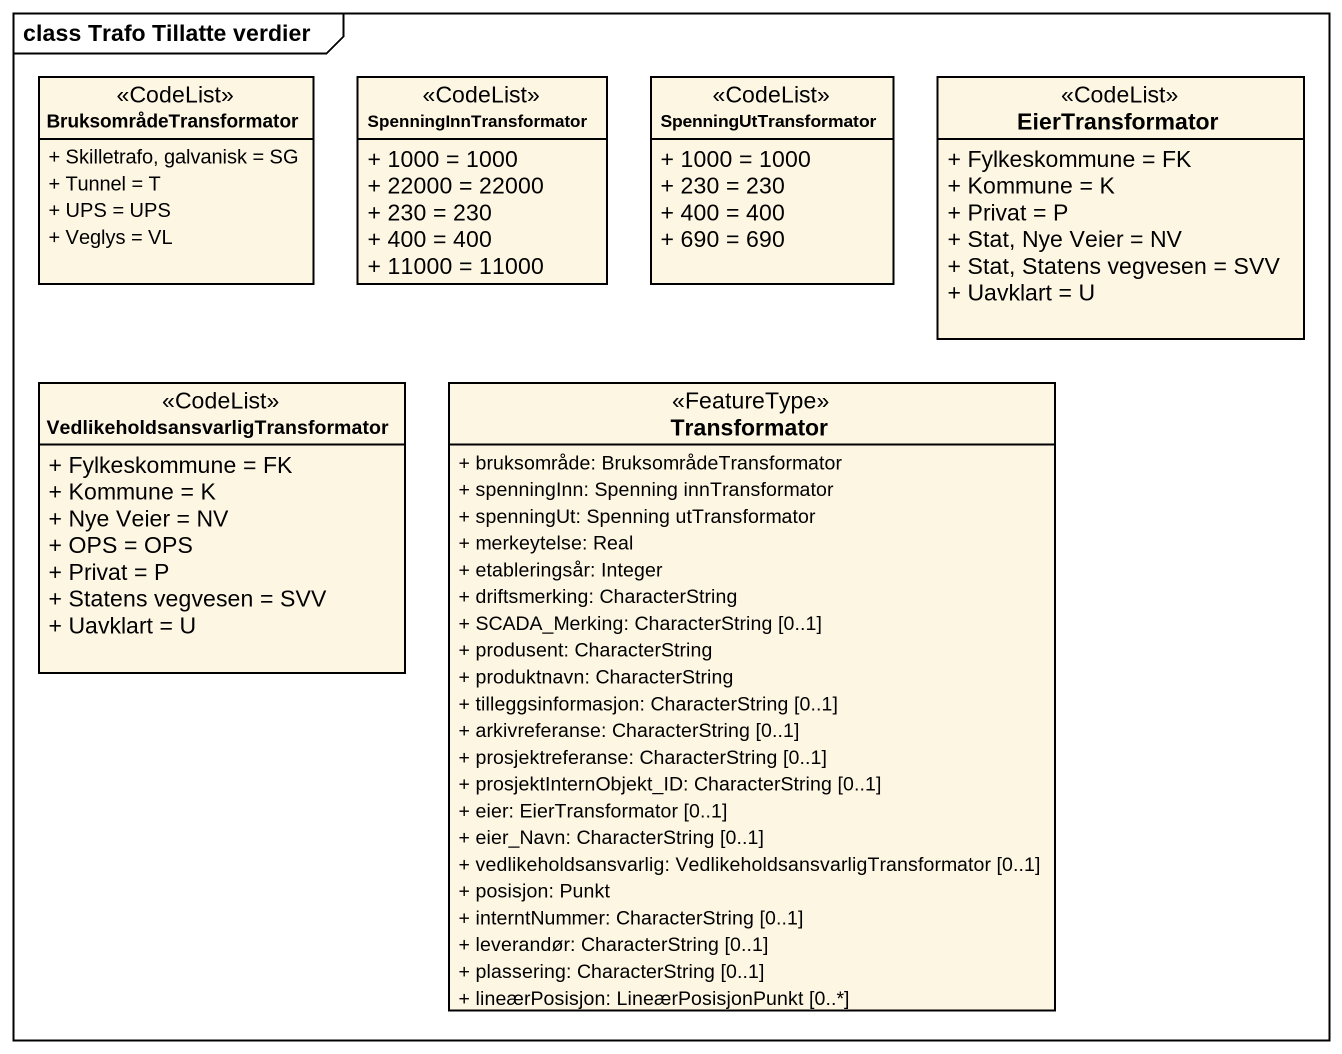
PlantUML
@startuml
mainframe class Trafo Tillatte verdier
hide circle
hide empty members
skinparam classAttributeIconSize 0
class BruksområdeTransformator <<CodeList>> {
  + Skilletrafo, galvanisk = SG
  + Tunnel = T
  + UPS = UPS
  + Veglys = VL
}
class SpenningInnTransformator <<CodeList>> {
  + 1000 = 1000
  + 22000 = 22000
  + 230 = 230
  + 400 = 400
  + 11000 = 11000
}
class SpenningUtTransformator <<CodeList>> {
  + 1000 = 1000
  + 230 = 230
  + 400 = 400
  + 690 = 690
}
class EierTransformator <<CodeList>> {
  + Fylkeskommune = FK
  + Kommune = K
  + Privat = P
  + Stat, Nye Veier = NV
  + Stat, Statens vegvesen = SVV
  + Uavklart = U
}
class "VedlikeholdsansvarligTransformator" as VedlikeholdsansvarligTransfo <<CodeList>> {
  + Fylkeskommune = FK
  + Kommune = K
  + Nye Veier = NV
  + OPS = OPS
  + Privat = P
  + Statens vegvesen = SVV
  + Uavklart = U
}
class Transformator <<FeatureType>> {
  + bruksområde: BruksområdeTransformator
  + spenningInn: Spenning innTransformator
  + spenningUt: Spenning utTransformator
  + merkeytelse: Real
  + etableringsår: Integer
  + driftsmerking: CharacterString
  + SCADA_Merking: CharacterString [0..1]
  + produsent: CharacterString
  + produktnavn: CharacterString
  + tilleggsinformasjon: CharacterString [0..1]
  + arkivreferanse: CharacterString [0..1]
  + prosjektreferanse: CharacterString [0..1]
  + prosjektInternObjekt_ID: CharacterString [0..1]
  + eier: EierTransformator [0..1]
  + eier_Navn: CharacterString [0..1]
  + vedlikeholdsansvarlig: VedlikeholdsansvarligTransformator [0..1]
  + posisjon: Punkt
  + interntNummer: CharacterString [0..1]
  + leverandør: CharacterString [0..1]
  + plassering: CharacterString [0..1]
  + lineærPosisjon: LineærPosisjonPunkt [0..*]
}
@enduml
